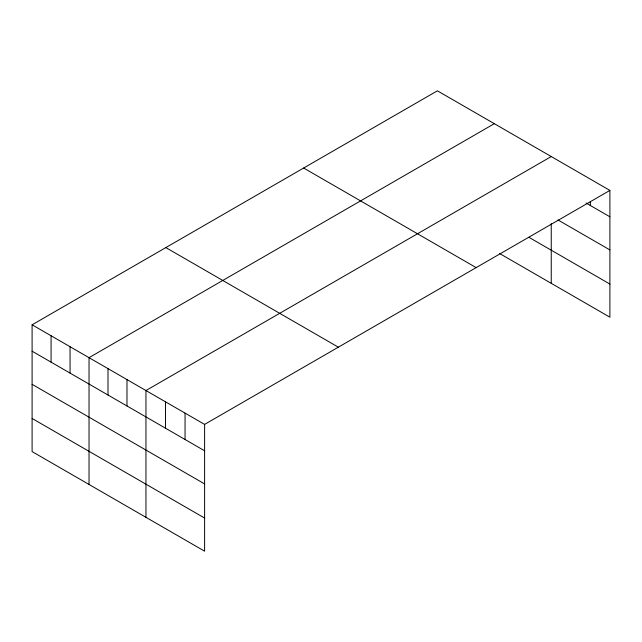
<?xml version="1.0" encoding="UTF-8"?>
<svg xmlns="http://www.w3.org/2000/svg" width="642" height="642" viewBox="0 0 642 642"><rect width="100%" height="100%" fill="white"/><g stroke="black" fill="none" stroke-linecap="round" stroke-linejoin="round"><path stroke-width="0.96" d="M32.1 324.804L204.605 424.402L204.605 551.189L32.1 451.591L32.1 324.804L437.395 90.811L609.9 190.409L609.9 317.196L499.5 253.454M494.324 123.673L89.029 357.674L89.029 484.461M551.245 156.544L145.951 390.537L145.951 517.324M204.605 424.402L609.9 190.409M586.098 203.049L609.9 216.795M558.05 219.989L609.9 249.923M528.823 237.251L609.9 284.061M303.65 168.027L476.155 267.626M165.845 247.587L338.35 347.186M32.1 351.19L204.605 450.788M32.1 384.325L204.605 483.916M32.1 418.464L204.605 518.054M590.351 201.596L590.351 205.504M551.245 223.649L551.245 283.331M185.056 413.111L185.056 439.497M165.508 401.828L165.508 428.214M126.98 379.582L126.98 405.969M108 368.628L108 395.015M70.05 346.712L70.05 373.098M51.079 335.758L51.079 362.144"/></g></svg>
